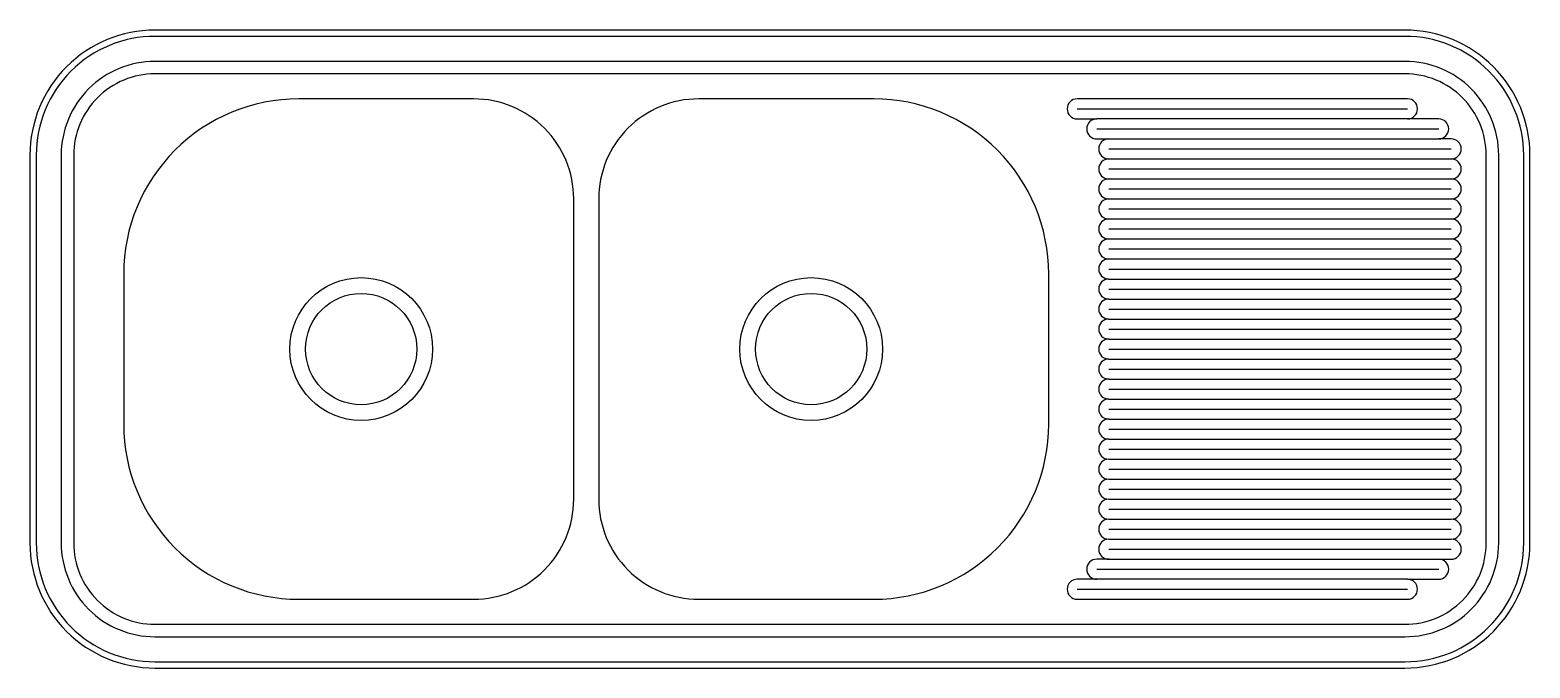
# Model space of a CAD drawing. Extents: x -49 to 1151, y -24 to 486.
import ezdxf

# ---------------------------------------------------------------- set-up
doc = ezdxf.new("R2010")
doc.units = 0
doc.layers.get('0').update_dxf_attribs({"linetype": 'CONTINUOUS'})

msp = doc.modelspace()

# ---------------------------------------------------------------- linework, layer by layer
for p, q in [((788.9, 422.7), (1053.1, 422.7)), ((1053.1, 414.7), (804.5, 414.7)), ((804.5, 406.7), (1078.1, 406.7)), ((814.1, 398.7), (1078.1, 398.7)), ((814.1, 390.7), (1088.1, 390.7)), ((814.1, 382.7), (1088.1, 382.7)), ((814.1, 374.7), (1088.1, 374.7)), ((814.1, 366.7), (1088.1, 366.7)), ((814.1, 358.7), (1088.1, 358.7)), ((814.1, 350.7), (1088.1, 350.7)), ((814.1, 342.7), (1088.1, 342.7)), ((814.1, 334.7), (1088.1, 334.7)), ((814.1, 326.7), (1088.1, 326.7)), ((814.1, 318.7), (1088.1, 318.7)), ((814.1, 310.7), (1088.1, 310.7)), ((814.1, 302.7), (1088.1, 302.7)), ((814.1, 294.7), (1088.1, 294.7)), ((814.1, 286.7), (1088.1, 286.7)), ((814.1, 278.7), (1088.1, 278.7)), ((814.1, 270.7), (1088.1, 270.7)), ((814.1, 262.7), (1088.1, 262.7)), ((814.1, 254.7), (822.7, 254.7)), ((822.7, 254.7), (1080.9, 254.7)), ((1080.9, 254.7), (1088.1, 254.7)), ((814.1, 246.7), (822.7, 246.7)), ((822.7, 246.7), (1080.9, 246.7)), ((1080.9, 246.7), (1088.1, 246.7)), ((814.1, 238.7), (822.7, 238.7)), ((814.1, 230.7), (822.7, 230.7)), ((822.7, 238.7), (1080.9, 238.7)), ((822.7, 230.7), (1080.9, 230.7)), ((1080.9, 238.7), (1088.1, 238.7)), ((1080.9, 230.7), (1088.1, 230.7)), ((814.1, 222.7), (822.7, 222.7)), ((822.7, 222.7), (1080.9, 222.7)), ((1080.9, 222.7), (1088.1, 222.7)), ((814.1, 214.7), (822.7, 214.7)), ((814.1, 206.7), (822.7, 206.7)), ((822.7, 214.7), (1080.9, 214.7)), ((822.7, 206.7), (1080.9, 206.7)), ((1080.9, 214.7), (1088.1, 214.7)), ((1080.9, 206.7), (1088.1, 206.7)), ((814.1, 198.7), (1088.1, 198.7)), ((814.1, 190.7), (1088.1, 190.7)), ((814.1, 182.7), (1088.1, 182.7)), ((814.1, 174.7), (1088.1, 174.7)), ((814.1, 166.7), (1088.1, 166.7)), ((814.1, 158.7), (1088.1, 158.7)), ((814.1, 150.7), (1088.1, 150.7)), ((814.1, 142.7), (1088.1, 142.7)), ((814.1, 134.7), (1088.1, 134.7)), ((814.1, 126.7), (1088.1, 126.7)), ((814.1, 118.7), (1088.1, 118.7)), ((814.1, 110.7), (1088.1, 110.7)), ((814.1, 102.7), (1088.1, 102.7)), ((814.1, 94.7), (1088.1, 94.7)), ((814.1, 86.7), (1088.1, 86.7)), ((814.1, 78.7), (1088.1, 78.7)), ((814.1, 70.7), (1088.1, 70.7)), ((814.1, 62.7), (1078.1, 62.7)), ((804.5, 54.7), (1078.1, 54.7)), ((788.9, 38.7), (1053.1, 38.7)), ((1053.1, 46.7), (804.5, 46.7))]:
    msp.add_line(p, q)
for points in [[(-48.9, 75.7, 0.414214), (51.1, -24.3), (1051.1, -24.3, 0.414214), (1151.1, 75.7), (1151.1, 385.7, 0.414214), (1051.1, 485.7), (51.1, 485.7, 0.414214), (-48.9, 385.7)], [(-43.9, 75.7, 0.414214), (51.1, -19.3), (1051.1, -19.3, 0.414214), (1146.1, 75.7), (1146.1, 385.7, 0.414214), (1051.1, 480.7), (51.1, 480.7, 0.414214), (-43.9, 385.7)], [(-23.9, 75.7, 0.414214), (51.1, 0.7), (1051.1, 0.7, 0.414214), (1126.1, 75.7), (1126.1, 385.7, 0.414214), (1051.1, 460.7), (51.1, 460.7, 0.414214), (-23.9, 385.7)], [(51.1, 10.7), (1051.1, 10.7, 0.414214), (1116.1, 75.7), (1116.1, 385.7, 0.414214), (1051.1, 450.7), (51.1, 450.7, 0.414214), (-13.9, 385.7), (-13.9, 75.7, 0.414214)], [(386.1, 350.7, 0.414214), (306.1, 430.7), (166.1, 430.7, 0.414214), (26.1, 290.7), (26.1, 170.7, 0.414214), (166.1, 30.7), (306.1, 30.7, 0.414214), (386.1, 110.7)], [(486.1, 30.7), (626.1, 30.7, 0.414214), (766.1, 170.7), (766.1, 290.7, 0.414214), (626.1, 430.7), (486.1, 430.7, 0.414214), (406.1, 350.7), (406.1, 110.7, 0.414214)], [(1088.1, 142.7, 1), (1088.1, 158.7, 1), (1088.1, 174.7, 1), (1088.1, 190.7, 1), (1088.1, 206.7, 1), (1088.1, 222.7, 1), (1088.1, 238.7, 1), (1088.1, 254.7, 1), (1088.1, 270.7, 1), (1088.1, 286.7, 1), (1088.1, 302.7, 1), (1088.1, 318.7, 1), (1088.1, 334.7, 1), (1088.1, 350.7, 1), (1088.1, 366.7, 1), (1088.1, 382.7, 1), (1088.1, 398.7), (1078.1, 398.7, 1), (1078.1, 414.7), (1053.1, 414.7, 1), (1053.1, 430.7), (788.9, 430.7, 1), (788.9, 414.7), (804.5, 414.7, 1), (804.5, 398.7), (814.1, 398.7, 1), (814.1, 382.7, 1), (814.1, 366.7, 1), (814.1, 350.7, 1), (814.1, 334.7, 1), (814.1, 318.7, 1), (814.1, 302.7, 1), (814.1, 286.7, 1), (814.1, 270.7, 1), (814.1, 254.7, 1), (814.1, 238.7, 1), (814.1, 222.7, 1), (814.1, 206.7, 1), (814.1, 190.7, 1), (814.1, 174.7, 1), (814.1, 158.7, 1), (814.1, 142.7, 1), (814.1, 126.7, 1), (814.1, 110.7, 1), (814.1, 94.7, 1), (814.1, 78.7, 1), (814.1, 62.7), (804.5, 62.7, 1), (804.5, 46.7), (788.9, 46.7, 1), (788.9, 30.7), (1053.1, 30.7, 1), (1053.1, 46.7), (1078.1, 46.7, 1), (1078.1, 62.7), (1088.1, 62.7, 1), (1088.1, 78.7, 1), (1088.1, 94.7, 1), (1088.1, 110.7, 1), (1088.1, 126.7, 1)]]:
    msp.add_lwpolyline(points, format="xyb", close=True)
for centre, radius in [((216.1, 230.7), 57.1), ((576.1, 230.7), 57.1), ((216.1, 230.7), 44.5), ((576.1, 230.7), 44.5)]:
    msp.add_circle(centre, radius)

doc.saveas('drawing.dxf')
